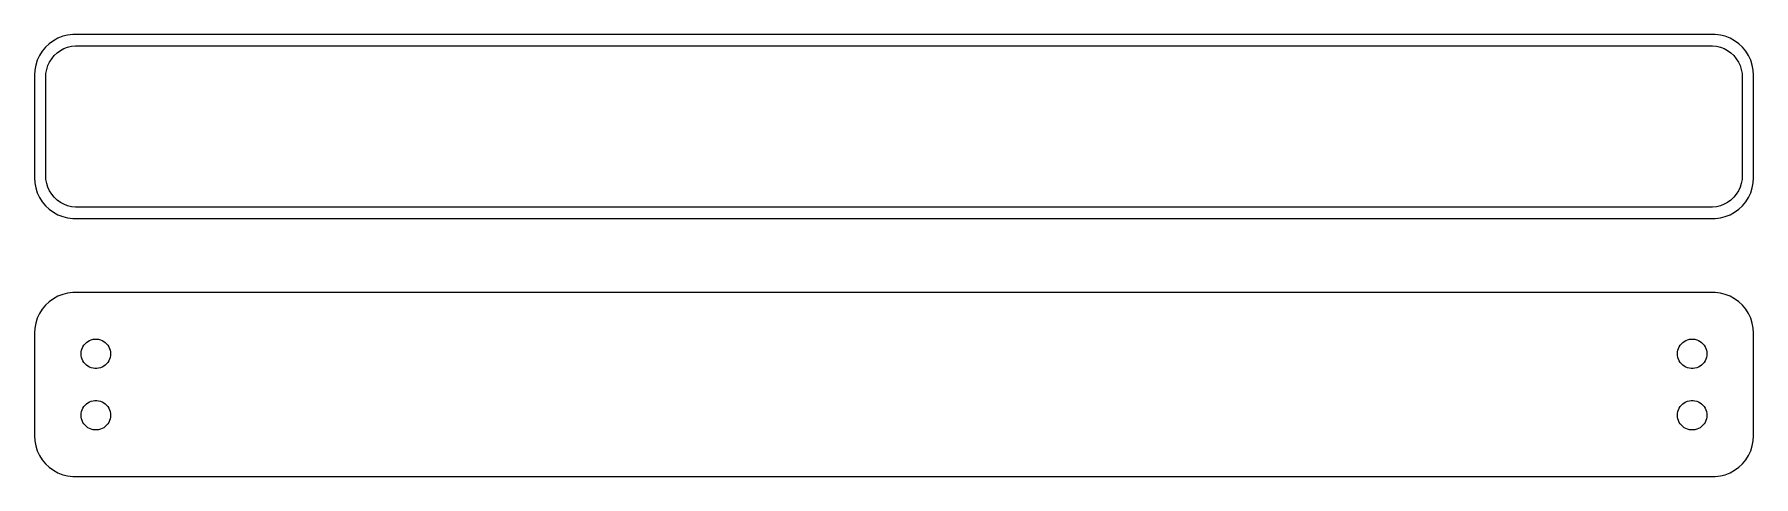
# Model space of a CAD drawing. Header units: metres. Extents: x -105 to 105, y 20 to 74.
import ezdxf

# ---------------------------------------------------------------- set-up
doc = ezdxf.new("R2010")
doc.units = ezdxf.units.M

msp = doc.modelspace()

# ---------------------------------------------------------------- linework, layer by layer
for p, q in [((-102.129, 73.7741), (-102.679, 73.4716)), ((-101.545, 74.0053), (-102.129, 73.7741)), ((-100.937, 74.1614), (-101.545, 74.0053)), ((-100.314, 74.2401), (-100.937, 74.1614)), ((100.314, 74.2401), (-100.314, 74.2401)), ((100.937, 74.1614), (100.314, 74.2401)), ((101.545, 74.0053), (100.937, 74.1614)), ((102.129, 73.7741), (101.545, 74.0053)), ((102.679, 73.4716), (102.129, 73.7741)), ((-104.382, 71.6588), (-104.649, 71.0906)), ((-104.045, 72.1889), (-104.382, 71.6588)), ((-103.645, 72.6727), (-104.045, 72.1889)), ((-103.187, 73.1026), (-103.645, 72.6727)), ((-102.679, 73.4716), (-103.187, 73.1026)), ((-102.88, 71.2744), (-102.571, 71.6488)), ((-102.571, 71.6488), (-102.216, 71.9815)), ((-102.216, 71.9815), (-101.823, 72.2671)), ((-101.823, 72.2671), (-101.398, 72.5012)), ((-101.398, 72.5012), (-100.946, 72.6801)), ((-100.946, 72.6801), (-100.475, 72.8009)), ((-100.475, 72.8009), (-99.993, 72.8618)), ((-99.993, 72.8618), (99.993, 72.8618)), ((99.993, 72.8618), (100.475, 72.8009)), ((100.475, 72.8009), (100.946, 72.6801)), ((100.946, 72.6801), (101.398, 72.5012)), ((101.398, 72.5012), (101.823, 72.2671)), ((101.823, 72.2671), (102.216, 71.9815)), ((102.216, 71.9815), (102.571, 71.6488)), ((102.571, 71.6488), (102.88, 71.2744)), ((103.187, 73.1026), (102.679, 73.4716)), ((103.645, 72.6727), (103.187, 73.1026)), ((104.045, 72.1889), (103.645, 72.6727)), ((104.382, 71.6588), (104.045, 72.1889)), ((104.649, 71.0906), (104.382, 71.6588)), ((-104.961, 69.8767), (-105, 69.25)), ((-104.843, 70.4934), (-104.961, 69.8767)), ((-104.649, 71.0906), (-104.843, 70.4934)), ((-103.619, 69), (-103.589, 69.485)), ((-103.589, 69.485), (-103.498, 69.9623)), ((-103.498, 69.9623), (-103.348, 70.4244)), ((-103.348, 70.4244), (-103.141, 70.8641)), ((-103.141, 70.8641), (-102.88, 71.2744)), ((102.88, 71.2744), (103.141, 70.8641)), ((103.141, 70.8641), (103.348, 70.4244)), ((103.348, 70.4244), (103.498, 69.9623)), ((103.498, 69.9623), (103.589, 69.485)), ((103.589, 69.485), (103.619, 69)), ((104.843, 70.4934), (104.649, 71.0906)), ((104.961, 69.8767), (104.843, 70.4934)), ((105, 69.25), (104.961, 69.8767)), ((-105, 69.25), (-105, 56.75)), ((-103.619, 57), (-103.619, 69)), ((103.619, 69), (103.619, 57)), ((105, 56.75), (105, 69.25)), ((-105, 56.75), (-104.961, 56.1233)), ((-103.589, 56.515), (-103.619, 57)), ((103.619, 57), (103.589, 56.515)), ((104.961, 56.1233), (105, 56.75)), ((-104.961, 56.1233), (-104.843, 55.5066)), ((-104.843, 55.5066), (-104.649, 54.9094)), ((-104.649, 54.9094), (-104.382, 54.3412)), ((-103.498, 56.0377), (-103.589, 56.515)), ((-103.348, 55.5756), (-103.498, 56.0377)), ((-103.141, 55.1359), (-103.348, 55.5756)), ((-102.88, 54.7256), (-103.141, 55.1359)), ((-102.571, 54.3512), (-102.88, 54.7256)), ((102.88, 54.7256), (102.571, 54.3512)), ((103.141, 55.1359), (102.88, 54.7256)), ((103.348, 55.5756), (103.141, 55.1359)), ((103.498, 56.0377), (103.348, 55.5756)), ((103.589, 56.515), (103.498, 56.0377)), ((104.382, 54.3412), (104.649, 54.9094)), ((104.649, 54.9094), (104.843, 55.5066)), ((104.843, 55.5066), (104.961, 56.1233)), ((-104.382, 54.3412), (-104.045, 53.8111)), ((-104.045, 53.8111), (-103.645, 53.3273)), ((-103.645, 53.3273), (-103.187, 52.8974)), ((-103.187, 52.8974), (-102.679, 52.5284)), ((-102.679, 52.5284), (-102.129, 52.2259)), ((-102.216, 54.0185), (-102.571, 54.3512)), ((-101.823, 53.7329), (-102.216, 54.0185)), ((-101.398, 53.4988), (-101.823, 53.7329)), ((-100.946, 53.3199), (-101.398, 53.4988)), ((-100.475, 53.1991), (-100.946, 53.3199)), ((-99.993, 53.1382), (-100.475, 53.1991)), ((99.993, 53.1382), (-99.993, 53.1382)), ((100.475, 53.1991), (99.993, 53.1382)), ((100.946, 53.3199), (100.475, 53.1991)), ((101.398, 53.4988), (100.946, 53.3199)), ((101.823, 53.7329), (101.398, 53.4988)), ((102.216, 54.0185), (101.823, 53.7329)), ((102.129, 52.2259), (102.679, 52.5284)), ((102.571, 54.3512), (102.216, 54.0185)), ((102.679, 52.5284), (103.187, 52.8974)), ((103.187, 52.8974), (103.645, 53.3273)), ((103.645, 53.3273), (104.045, 53.8111)), ((104.045, 53.8111), (104.382, 54.3412)), ((-102.129, 52.2259), (-101.545, 51.9947)), ((-101.545, 51.9947), (-100.937, 51.8386)), ((-100.937, 51.8386), (-100.314, 51.7599)), ((-100.314, 51.7599), (100.314, 51.7599)), ((100.314, 51.7599), (100.937, 51.8386)), ((100.937, 51.8386), (101.545, 51.9947)), ((101.545, 51.9947), (102.129, 52.2259)), ((-102.129, 42.2741), (-102.679, 41.9716)), ((-101.545, 42.5053), (-102.129, 42.2741)), ((-100.937, 42.6614), (-101.545, 42.5053)), ((-100.314, 42.7401), (-100.937, 42.6614)), ((100.314, 42.7401), (-100.314, 42.7401)), ((100.937, 42.6614), (100.314, 42.7401)), ((101.545, 42.5053), (100.937, 42.6614)), ((102.129, 42.2741), (101.545, 42.5053)), ((102.679, 41.9716), (102.129, 42.2741)), ((-104.382, 40.1588), (-104.649, 39.5906)), ((-104.045, 40.6889), (-104.382, 40.1588)), ((-103.645, 41.1727), (-104.045, 40.6889)), ((-103.187, 41.6026), (-103.645, 41.1727)), ((-102.679, 41.9716), (-103.187, 41.6026)), ((103.187, 41.6026), (102.679, 41.9716)), ((103.645, 41.1727), (103.187, 41.6026)), ((104.045, 40.6889), (103.645, 41.1727)), ((104.382, 40.1588), (104.045, 40.6889)), ((104.649, 39.5906), (104.382, 40.1588)), ((-104.961, 38.3767), (-105, 37.75)), ((-104.843, 38.9934), (-104.961, 38.3767)), ((-104.649, 39.5906), (-104.843, 38.9934)), ((104.843, 38.9934), (104.649, 39.5906)), ((104.961, 38.3767), (104.843, 38.9934)), ((105, 37.75), (104.961, 38.3767)), ((-105, 37.75), (-105, 25.25)), ((-99.2434, 35.6976), (-99.1736, 35.9126)), ((-99.1736, 35.9126), (-99.0773, 36.1171)), ((-99.0773, 36.1171), (-98.9562, 36.308)), ((-98.9562, 36.308), (-98.8121, 36.4822)), ((-98.8121, 36.4822), (-98.6474, 36.6369)), ((-98.6474, 36.6369), (-98.4645, 36.7698)), ((-98.4645, 36.7698), (-98.2664, 36.8787)), ((-98.2664, 36.8787), (-98.0562, 36.9619)), ((-98.0562, 36.9619), (-97.8373, 37.0181)), ((-97.8373, 37.0181), (-97.613, 37.0464)), ((-97.613, 37.0464), (-97.387, 37.0464)), ((-97.387, 37.0464), (-97.1627, 37.0181)), ((-97.1627, 37.0181), (-96.9438, 36.9619)), ((-96.9438, 36.9619), (-96.7336, 36.8787)), ((-96.7336, 36.8787), (-96.5355, 36.7698)), ((-96.5355, 36.7698), (-96.3526, 36.6369)), ((-96.3526, 36.6369), (-96.1879, 36.4822)), ((-96.1879, 36.4822), (-96.0438, 36.308)), ((-96.0438, 36.308), (-95.9226, 36.1171)), ((-95.9226, 36.1171), (-95.8264, 35.9126)), ((-95.8264, 35.9126), (-95.7565, 35.6976)), ((95.7565, 35.6976), (95.8264, 35.9126)), ((95.8264, 35.9126), (95.9226, 36.1171)), ((95.9226, 36.1171), (96.0438, 36.308)), ((96.0438, 36.308), (96.1879, 36.4822)), ((96.1879, 36.4822), (96.3526, 36.6369)), ((96.3526, 36.6369), (96.5355, 36.7698)), ((96.5355, 36.7698), (96.7336, 36.8787)), ((96.7336, 36.8787), (96.9438, 36.9619)), ((96.9438, 36.9619), (97.1627, 37.0181)), ((97.1627, 37.0181), (97.387, 37.0464)), ((97.387, 37.0464), (97.613, 37.0464)), ((97.613, 37.0464), (97.8373, 37.0181)), ((97.8373, 37.0181), (98.0562, 36.9619)), ((98.0562, 36.9619), (98.2664, 36.8787)), ((98.2664, 36.8787), (98.4645, 36.7698)), ((98.4645, 36.7698), (98.6474, 36.6369)), ((98.6474, 36.6369), (98.8121, 36.4822)), ((98.8121, 36.4822), (98.9562, 36.308)), ((98.9562, 36.308), (99.0773, 36.1171)), ((99.0773, 36.1171), (99.1736, 35.9126)), ((99.1736, 35.9126), (99.2434, 35.6976)), ((105, 25.25), (105, 37.75)), ((-99.3, 35.25), (-99.2858, 35.4756)), ((-99.2858, 35.0244), (-99.3, 35.25)), ((-99.2858, 35.4756), (-99.2434, 35.6976)), ((-99.2434, 34.8024), (-99.2858, 35.0244)), ((-99.1736, 34.5874), (-99.2434, 34.8024)), ((-99.0773, 34.3828), (-99.1736, 34.5874)), ((-98.9562, 34.192), (-99.0773, 34.3828)), ((-98.8121, 34.0178), (-98.9562, 34.192)), ((-98.6474, 33.8631), (-98.8121, 34.0178)), ((-98.4645, 33.7302), (-98.6474, 33.8631)), ((-98.2664, 33.6213), (-98.4645, 33.7302)), ((-98.0562, 33.5381), (-98.2664, 33.6213)), ((-96.7336, 33.6213), (-96.9438, 33.5381)), ((-96.5355, 33.7302), (-96.7336, 33.6213)), ((-96.3526, 33.8631), (-96.5355, 33.7302)), ((-96.1879, 34.0178), (-96.3526, 33.8631)), ((-96.0438, 34.192), (-96.1879, 34.0178)), ((-95.9226, 34.3828), (-96.0438, 34.192)), ((-95.8264, 34.5874), (-95.9226, 34.3828)), ((-95.7565, 34.8024), (-95.8264, 34.5874)), ((-95.7565, 35.6976), (-95.7142, 35.4756)), ((-95.7142, 35.0244), (-95.7565, 34.8024)), ((-95.7142, 35.4756), (-95.7, 35.25)), ((-95.7, 35.25), (-95.7142, 35.0244)), ((95.7, 35.25), (95.7142, 35.4756)), ((95.7142, 35.0244), (95.7, 35.25)), ((95.7142, 35.4756), (95.7565, 35.6976)), ((95.7565, 34.8024), (95.7142, 35.0244)), ((95.8264, 34.5874), (95.7565, 34.8024)), ((95.9226, 34.3828), (95.8264, 34.5874)), ((96.0438, 34.192), (95.9226, 34.3828)), ((96.1879, 34.0178), (96.0438, 34.192)), ((96.3526, 33.8631), (96.1879, 34.0178)), ((96.5355, 33.7302), (96.3526, 33.8631)), ((96.7336, 33.6213), (96.5355, 33.7302)), ((96.9438, 33.5381), (96.7336, 33.6213)), ((98.2664, 33.6213), (98.0562, 33.5381)), ((98.4645, 33.7302), (98.2664, 33.6213)), ((98.6474, 33.8631), (98.4645, 33.7302)), ((98.8121, 34.0178), (98.6474, 33.8631)), ((98.9562, 34.192), (98.8121, 34.0178)), ((99.0773, 34.3828), (98.9562, 34.192)), ((99.1736, 34.5874), (99.0773, 34.3828)), ((99.2434, 34.8024), (99.1736, 34.5874)), ((99.2434, 35.6976), (99.2858, 35.4756)), ((99.2858, 35.0244), (99.2434, 34.8024)), ((99.2858, 35.4756), (99.3, 35.25)), ((99.3, 35.25), (99.2858, 35.0244)), ((-97.8373, 33.4819), (-98.0562, 33.5381)), ((-97.613, 33.4536), (-97.8373, 33.4819)), ((-97.387, 33.4536), (-97.613, 33.4536)), ((-97.1627, 33.4819), (-97.387, 33.4536)), ((-96.9438, 33.5381), (-97.1627, 33.4819)), ((97.1627, 33.4819), (96.9438, 33.5381)), ((97.387, 33.4536), (97.1627, 33.4819)), ((97.613, 33.4536), (97.387, 33.4536)), ((97.8373, 33.4819), (97.613, 33.4536)), ((98.0562, 33.5381), (97.8373, 33.4819)), ((-98.2664, 29.3787), (-98.0562, 29.4619)), ((-98.0562, 29.4619), (-97.8373, 29.5181)), ((-97.8373, 29.5181), (-97.613, 29.5464)), ((-97.613, 29.5464), (-97.387, 29.5464)), ((-97.387, 29.5464), (-97.1627, 29.5181)), ((-97.1627, 29.5181), (-96.9438, 29.4619)), ((-96.9438, 29.4619), (-96.7336, 29.3787)), ((96.7336, 29.3787), (96.9438, 29.4619)), ((96.9438, 29.4619), (97.1627, 29.5181)), ((97.1627, 29.5181), (97.387, 29.5464)), ((97.387, 29.5464), (97.613, 29.5464)), ((97.613, 29.5464), (97.8373, 29.5181)), ((97.8373, 29.5181), (98.0562, 29.4619)), ((98.0562, 29.4619), (98.2664, 29.3787)), ((-99.3, 27.75), (-99.2858, 27.9756)), ((-99.2858, 27.5244), (-99.3, 27.75)), ((-99.2858, 27.9756), (-99.2434, 28.1976)), ((-99.2434, 27.3024), (-99.2858, 27.5244)), ((-99.2434, 28.1976), (-99.1736, 28.4126)), ((-99.1736, 27.0874), (-99.2434, 27.3024)), ((-99.1736, 28.4126), (-99.0773, 28.6172)), ((-99.0773, 28.6172), (-98.9562, 28.808)), ((-98.9562, 28.808), (-98.8121, 28.9822)), ((-98.8121, 28.9822), (-98.6474, 29.1369)), ((-98.6474, 29.1369), (-98.4645, 29.2698)), ((-98.4645, 29.2698), (-98.2664, 29.3787)), ((-96.7336, 29.3787), (-96.5355, 29.2698)), ((-96.5355, 29.2698), (-96.3526, 29.1369)), ((-96.3526, 29.1369), (-96.1879, 28.9822)), ((-96.1879, 28.9822), (-96.0438, 28.808)), ((-96.0438, 28.808), (-95.9226, 28.6172)), ((-95.9226, 28.6172), (-95.8264, 28.4126)), ((-95.8264, 28.4126), (-95.7565, 28.1976)), ((-95.7565, 27.3024), (-95.8264, 27.0874)), ((-95.7565, 28.1976), (-95.7142, 27.9756)), ((-95.7142, 27.5244), (-95.7565, 27.3024)), ((-95.7142, 27.9756), (-95.7, 27.75)), ((-95.7, 27.75), (-95.7142, 27.5244)), ((95.7, 27.75), (95.7142, 27.9756)), ((95.7142, 27.5244), (95.7, 27.75)), ((95.7142, 27.9756), (95.7565, 28.1976)), ((95.7565, 27.3024), (95.7142, 27.5244)), ((95.7565, 28.1976), (95.8264, 28.4126)), ((95.8264, 27.0874), (95.7565, 27.3024)), ((95.8264, 28.4126), (95.9226, 28.6172)), ((95.9226, 28.6172), (96.0438, 28.808)), ((96.0438, 28.808), (96.1879, 28.9822)), ((96.1879, 28.9822), (96.3526, 29.1369)), ((96.3526, 29.1369), (96.5355, 29.2698)), ((96.5355, 29.2698), (96.7336, 29.3787)), ((98.2664, 29.3787), (98.4645, 29.2698)), ((98.4645, 29.2698), (98.6474, 29.1369)), ((98.6474, 29.1369), (98.8121, 28.9822)), ((98.8121, 28.9822), (98.9562, 28.808)), ((98.9562, 28.808), (99.0773, 28.6172)), ((99.0773, 28.6172), (99.1736, 28.4126)), ((99.1736, 28.4126), (99.2434, 28.1976)), ((99.2434, 27.3024), (99.1736, 27.0874)), ((99.2434, 28.1976), (99.2858, 27.9756)), ((99.2858, 27.5244), (99.2434, 27.3024)), ((99.2858, 27.9756), (99.3, 27.75)), ((99.3, 27.75), (99.2858, 27.5244)), ((-105, 25.25), (-104.961, 24.6233)), ((-99.0773, 26.8829), (-99.1736, 27.0874)), ((-98.9562, 26.692), (-99.0773, 26.8829)), ((-98.8121, 26.5178), (-98.9562, 26.692)), ((-98.6474, 26.3631), (-98.8121, 26.5178)), ((-98.4645, 26.2302), (-98.6474, 26.3631)), ((-98.2664, 26.1213), (-98.4645, 26.2302)), ((-98.0562, 26.0381), (-98.2664, 26.1213)), ((-97.8373, 25.9819), (-98.0562, 26.0381)), ((-97.613, 25.9536), (-97.8373, 25.9819)), ((-97.387, 25.9536), (-97.613, 25.9536)), ((-97.1627, 25.9819), (-97.387, 25.9536)), ((-96.9438, 26.0381), (-97.1627, 25.9819)), ((-96.7336, 26.1213), (-96.9438, 26.0381)), ((-96.5355, 26.2302), (-96.7336, 26.1213)), ((-96.3526, 26.3631), (-96.5355, 26.2302)), ((-96.1879, 26.5178), (-96.3526, 26.3631)), ((-96.0438, 26.692), (-96.1879, 26.5178)), ((-95.9226, 26.8829), (-96.0438, 26.692)), ((-95.8264, 27.0874), (-95.9226, 26.8829)), ((95.9226, 26.8829), (95.8264, 27.0874)), ((96.0438, 26.692), (95.9226, 26.8829)), ((96.1879, 26.5178), (96.0438, 26.692)), ((96.3526, 26.3631), (96.1879, 26.5178)), ((96.5355, 26.2302), (96.3526, 26.3631)), ((96.7336, 26.1213), (96.5355, 26.2302)), ((96.9438, 26.0381), (96.7336, 26.1213)), ((97.1627, 25.9819), (96.9438, 26.0381)), ((97.387, 25.9536), (97.1627, 25.9819)), ((97.613, 25.9536), (97.387, 25.9536)), ((97.8373, 25.9819), (97.613, 25.9536)), ((98.0562, 26.0381), (97.8373, 25.9819)), ((98.2664, 26.1213), (98.0562, 26.0381)), ((98.4645, 26.2302), (98.2664, 26.1213)), ((98.6474, 26.3631), (98.4645, 26.2302)), ((98.8121, 26.5178), (98.6474, 26.3631)), ((98.9562, 26.692), (98.8121, 26.5178)), ((99.0773, 26.8829), (98.9562, 26.692)), ((99.1736, 27.0874), (99.0773, 26.8829)), ((104.961, 24.6233), (105, 25.25)), ((-104.961, 24.6233), (-104.843, 24.0066)), ((-104.843, 24.0066), (-104.649, 23.4094)), ((-104.649, 23.4094), (-104.382, 22.8412)), ((104.382, 22.8412), (104.649, 23.4094)), ((104.649, 23.4094), (104.843, 24.0066)), ((104.843, 24.0066), (104.961, 24.6233)), ((-104.382, 22.8412), (-104.045, 22.3111)), ((-104.045, 22.3111), (-103.645, 21.8273)), ((-103.645, 21.8273), (-103.187, 21.3974)), ((-103.187, 21.3974), (-102.679, 21.0284)), ((-102.679, 21.0284), (-102.129, 20.7259)), ((102.129, 20.7259), (102.679, 21.0284)), ((102.679, 21.0284), (103.187, 21.3974)), ((103.187, 21.3974), (103.645, 21.8273)), ((103.645, 21.8273), (104.045, 22.3111)), ((104.045, 22.3111), (104.382, 22.8412)), ((-102.129, 20.7259), (-101.545, 20.4947)), ((-101.545, 20.4947), (-100.937, 20.3386)), ((-100.937, 20.3386), (-100.314, 20.2599)), ((-100.314, 20.2599), (100.314, 20.2599)), ((100.314, 20.2599), (100.937, 20.3386)), ((100.937, 20.3386), (101.545, 20.4947)), ((101.545, 20.4947), (102.129, 20.7259))]:
    msp.add_line(p, q)

doc.saveas('drawing.dxf')
